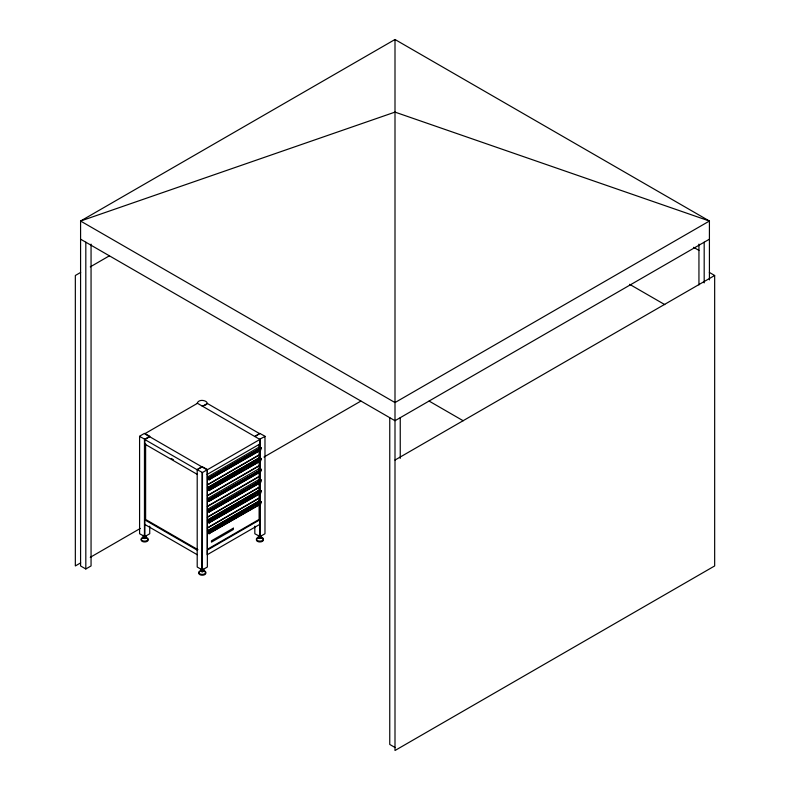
<?xml version="1.0" encoding="UTF-8"?>
<svg xmlns="http://www.w3.org/2000/svg" width="790" height="790" viewBox="0 0 790 790"><rect width="100%" height="100%" fill="white"/><g stroke="black" fill="none" stroke-linecap="round" stroke-linejoin="round"><path stroke-width="1.19" d="M208.945 479.718L209.587 477.308L261.056 447.594L260.661 450.221L208.945 479.718L260.414 450.004L261.056 447.594M209.192 479.945L209.834 477.535L261.312 447.821M208.945 490.501L209.587 488.101L261.056 458.388L260.661 461.014L208.945 490.501L260.414 460.787L261.056 458.388M209.192 490.728L209.834 488.319L261.312 458.605M208.945 501.285L209.587 498.875L261.312 469.388L260.661 471.788L208.945 501.285L232.053 487.944M209.192 501.502L209.834 499.102L261.312 469.388M208.945 512.058L209.587 509.659L261.056 479.945L260.661 482.572L208.945 512.058L260.414 482.344L261.056 479.945M209.192 512.285L209.834 509.876L261.312 480.162M208.945 522.842L209.587 520.432L261.056 490.718L260.661 493.345L208.945 522.842L260.414 493.128L261.056 490.718M209.192 523.059L209.834 520.659L261.312 490.946M208.945 533.615L209.587 531.216L261.056 501.502L260.661 504.129L208.945 533.615L260.414 503.901L261.056 501.502M209.192 533.843L209.834 531.433L261.312 501.719M234.156 486.729L260.414 471.571L261.056 469.161M145.548 537.595L143.77 537.595M260.789 537.595L259.011 537.595M259.248 537.674L259.9 538.582L260.552 537.674M709.42 279.877L709.42 221.032L395 39.5L80.58 221.032L80.58 565.946L85.814 568.968L91.057 565.946L91.057 244.12M80.669 272.412L75.336 275.493L75.336 565.946L80.669 562.865M90.258 266.882L109.435 255.802M144.659 433.809L197.401 403.354M139.583 436.426L144.856 439.24L149.735 436.199L144.471 433.384L139.583 436.199L139.583 533.754L144.856 536.568L149.735 533.754L149.735 526.14M149.735 436.732L144.856 439.556L197.204 469.783L202.092 466.959M202.467 406.287L207.345 403.473L259.703 433.7L254.824 436.515L259.703 433.384L264.976 436.199L264.976 533.754L260.088 536.568L254.824 533.754L254.824 526.14M197.204 469.695L202.477 472.509L207.355 469.695M259.703 447.871L259.703 439.24L264.976 436.426M145.716 434.421L207.158 469.892L259.9 439.447L197.204 403.157C199.979 396.491 214.801 403.729 202.082 405.971M207.158 474.425L259.9 443.98L259.9 439.447M252.454 453.184L260.858 448.335L258.932 447.219L207.454 477.012L209.389 478.049M211.493 476.834L217.793 473.2M219.897 471.986L221.99 470.771M224.093 469.556L227.244 467.739M229.347 466.525L231.45 465.31M233.544 464.095L235.647 462.891M238.797 461.064L240.901 459.859M243.004 458.644L249.304 455M257.708 460.935L260.858 459.118L258.932 458.003L207.454 487.716L209.389 488.832L214.643 485.801M207.454 487.795L258.932 458.082M90.258 557.335L140.334 528.421M263.939 457.055L360.902 401.073M216.746 484.586L224.093 480.35M226.197 479.135L228.3 477.92M230.394 476.706L232.497 475.491M235.647 473.674L237.75 472.459M239.854 471.245L241.947 470.04M249.304 465.794L255.604 462.15M207.454 498.579L258.932 468.786L260.858 469.902L255.604 472.934M214.643 496.584L220.943 492.94M223.047 491.726L225.14 490.521M227.244 489.306L230.394 487.489M232.497 486.275L234.6 485.06M236.704 483.845L238.797 482.631M241.947 480.814L244.051 479.599M246.154 478.385L252.454 474.75M252.454 485.524L260.858 480.675L258.932 479.56L207.454 509.352L209.389 510.389M211.493 509.175L217.793 505.541M219.897 504.326L227.244 500.08M229.347 498.865L231.45 497.661M233.544 496.446L236.704 494.629M238.797 493.414L240.901 492.2M243.004 490.985L245.097 489.77M258.755 492.664L260.858 491.459L258.932 490.343L207.454 520.057L209.389 521.173L215.69 517.529M207.454 520.136L258.932 490.422M217.793 516.314L224.093 512.68M226.197 511.466L228.3 510.251M230.394 509.046L233.544 507.219M235.647 506.005L237.75 504.8M239.854 503.586L241.947 502.371M245.097 500.554L247.201 499.339M249.304 498.125L251.408 496.91M709.42 239.182L395 420.715L80.58 239.182M207.454 530.91L258.932 501.196L260.858 502.233L255.604 505.264M210.436 531.344L212.54 530.13M214.643 528.915L220.943 525.281M224.093 523.464L230.394 519.82M232.497 518.605L234.6 517.391M236.704 516.186L239.854 514.359M241.947 513.154L244.051 511.94M246.154 510.725L248.258 509.511M251.408 507.694L253.501 506.479M202.477 569.837L207.355 567.023L207.355 469.467L202.092 466.653L197.204 469.467L197.204 567.023L202.082 569.837L202.477 472.509M395 460.047L714.664 275.493L714.664 565.946L395 750.5L395 39.5M144.195 536.055C142.427 537.486 147.236 536.983 144.896 536.005M144.205 537.585C142.486 538.602 146.486 539.027 145.311 537.674M259.436 536.055C257.659 537.269 262.132 537.269 260.354 536.055M201.825 569.323C200.048 570.538 204.521 570.538 202.744 569.323M201.825 570.854C200.058 572.069 204.511 572.069 202.744 570.854M693.61 247.319L698.943 250.391M709.331 272.412L714.664 275.493M629.62 284.321L664.815 304.634M429.098 401.073L463.197 420.764M207.454 478.009L209.143 478.977M171.252 458.476L173.395 459.711M144.856 444.118L197.204 474.346M207.454 488.803L209.143 489.77M207.454 498.5L209.389 499.616M207.454 499.576L209.143 500.544M207.454 510.36L209.143 511.327M207.454 521.133L209.143 522.101M209.389 531.947L207.454 530.831L258.932 501.117L258.932 502.114M207.454 531.917L209.143 532.885M197.964 549.692L145.617 519.465L145.617 443.674M144.856 519.909L197.204 550.136M144.856 524.471L197.204 554.699M395 747.478L389.756 744.447L389.756 417.693M704.186 242.214L704.186 282.899M698.943 244.12L698.943 284.904M400.244 417.693L400.244 458.378M260.088 439.24L260.088 447.871M260.088 450.33L260.088 458.951M260.088 461.419L260.088 536.568M259.703 450.33L259.703 458.951M259.703 461.419L259.703 536.568M259.12 444.316L259.12 447.841M259.12 450.191L259.12 454.902L207.266 484.843L207.158 469.892M259.12 458.625L259.12 455.099L207.266 485.04L207.266 495.626L259.12 465.685L259.12 460.985M259.12 469.408L259.12 465.883L207.266 495.824L207.266 506.41L259.12 476.469L259.12 471.758M259.12 480.182L259.12 476.656L207.266 506.597L207.266 517.183L259.12 487.242L259.12 482.542M259.12 490.965L259.12 487.43L207.266 517.381L207.266 527.967L259.12 498.026L259.12 493.316M259.12 501.749L259.12 498.214L207.266 528.155L207.266 549.356L259.12 519.415L259.12 504.099M258.932 447.219L258.932 448.295M258.932 458.003L258.932 459.01M258.932 468.786L258.932 469.783M258.932 490.343L258.932 491.341M202.082 472.509L202.082 569.837M144.856 439.24L144.856 536.568M144.461 439.24L144.461 536.568M85.814 242.214L85.814 568.968M260.799 537.17A3.496 2.014 0 0 1 262.764 540.281A3.496 2.014 0 0 1 257.036 540.281A3.496 2.014 0 0 1 258.992 537.17M262.922 538.928A3.496 2.014 0 0 1 259.9 541.96A3.496 2.014 0 0 1 256.869 538.928M257.431 538.513A3.496 2.014 0 0 1 258.152 538.188M261.648 538.188A3.496 2.014 0 0 1 262.369 538.513M260.305 535.64A1.57 0.909 0 0 1 261.184 537.042A1.57 0.909 0 0 1 258.606 537.042A1.57 0.909 0 0 1 259.495 535.64M261.016 536.815A1.57 0.909 0 0 1 261.016 538.099A1.57 0.909 0 0 1 258.784 538.099A1.57 0.909 0 0 1 258.784 536.815M260.69 535.205A1.57 0.909 0 0 1 260.305 535.294M259.495 535.294A1.57 0.909 0 0 1 259.11 535.205M145.775 535.877A1.57 0.909 0 0 1 145.567 537.259A3.496 2.014 0 0 1 147.523 540.281A3.496 2.014 0 0 1 141.795 540.281A3.496 2.014 0 0 1 143.76 537.17M146.407 538.188A3.496 2.014 0 0 1 147.691 540.943A3.496 2.014 0 0 1 142.911 541.683A3.496 2.014 0 0 1 141.637 538.928M142.19 538.513A3.496 2.014 0 0 1 142.911 538.188M145.567 537.259A1.57 0.909 0 0 1 143.237 536.894A1.57 0.909 0 0 1 144.254 535.64M145.775 536.815A1.57 0.909 0 0 1 145.864 538.039A1.57 0.909 0 0 1 143.76 538.197A1.57 0.909 0 0 1 143.296 537.002M144.254 535.294A1.57 0.909 0 0 1 143.869 535.205M203.188 570.439A3.496 2.014 0 0 1 205.143 573.54A3.496 2.014 0 0 1 199.416 573.54A3.496 2.014 0 0 1 201.381 570.439M204.748 571.772A3.496 2.014 0 0 1 204.956 574.498A3.496 2.014 0 0 1 200.275 574.853A3.496 2.014 0 0 1 199.258 572.197M203.395 569.136A1.57 0.909 0 0 1 203.395 570.419A1.57 0.909 0 0 1 201.164 570.419A1.57 0.909 0 0 1 201.164 569.136M203.395 570.084A1.57 0.909 0 0 1 203.395 571.368A1.57 0.909 0 0 1 201.164 571.368A1.57 0.909 0 0 1 201.164 570.084M709.42 221.032L395 402.564L80.58 221.032L395 112.111L709.42 221.032M233.327 528.184L211.453 540.814L211.453 542.147L233.327 529.517L233.327 528.184M259.9 519.761L207.158 550.205L207.158 554.748L259.9 524.293L259.9 519.761"/></g></svg>
